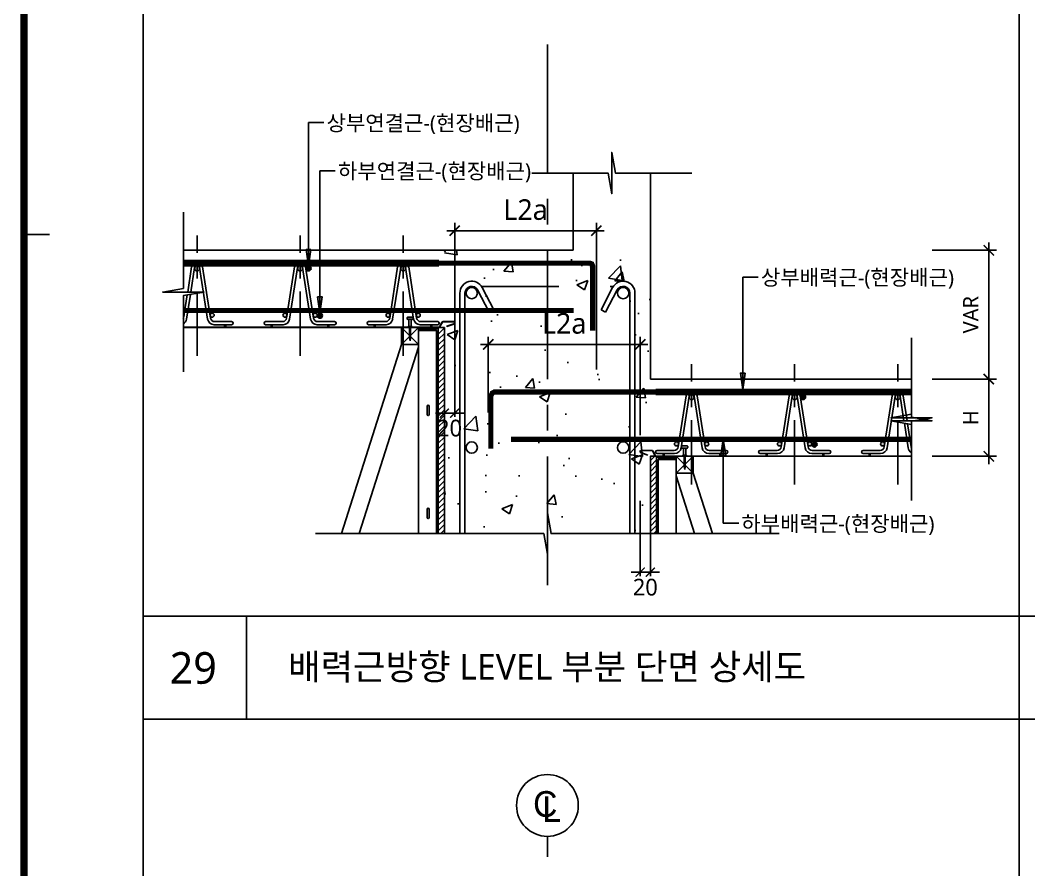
# Model space of a CAD drawing. Extents: x 10983 to 44623, y -18406 to 11294.
# Drawn here: x 28086 to 30044, y -4873 to -3223 of the extents above; entities that cross this region are included whole.
import ezdxf

# ---------------------------------------------------------------- set-up
doc = ezdxf.new("R2010")
doc.units = 0
doc.header["$LTSCALE"] = 100
doc.header["$MEASUREMENT"] = 0
doc.header["$PDMODE"] = 3
doc.header["$PDSIZE"] = 10
for name, pattern in [('CEN', [62, 60, -1, 0, -1]), ('CENTERX2', [4, 2.5, -0.5, 0.5, -0.5]), ('HID', [2.5, 1.5, -1])]:
    doc.linetypes.add(name, pattern=pattern)
doc.layers.get('0').update_dxf_attribs({"linetype": 'CONTINUOUS'})
doc.layers.get('Defpoints').update_dxf_attribs({"color": 165, "linetype": 'CONTINUOUS'})
for name, color, linetype in [('-상부연결근', 4, 'CONTINUOUS'), ('-하부배력근', 3, 'CONTINUOUS'), ('-하부연결근', 4, 'CONTINUOUS'), ('DECK-CEN', 1, 'CEN'), ('DECK-CON', 2, 'CONTINUOUS'), ('DECK-DIM', 255, 'CONTINUOUS'), ('DECK-ETC STEEL', 6, 'CONTINUOUS'), ('DECK-HATCH', 251, 'CONTINUOUS'), ('DECK-LATTICE', 7, 'CONTINUOUS'), ('DECK-MAIN BAR', 2, 'CONTINUOUS'), ('DECK-PG', 4, 'CONTINUOUS'), ('DECK-RC', 251, 'CONTINUOUS'), ('DECK-RC(ETC)', 252, 'CONTINUOUS'), ('DECK-TABLE', 7, 'CONTINUOUS'), ('DECK-TEX1', 6, 'CONTINUOUS'), ('DECK-TEXT', 7, 'CONTINUOUS'), ('DECK-TITLE TEXT', 3, 'CONTINUOUS'), ('DECK-TRANS', 3, 'CONTINUOUS'), ('E2', 7, 'CONTINUOUS'), ('form', 7, 'CONTINUOUS')]:
    doc.layers.add(name, color=color, linetype=linetype)
doc.styles.add('SY Panel', font='malgun.ttf')
doc.styles.add('VICON TEXT', font='malgun.ttf')
doc.styles.add('굴림', font='Gulim.ttf')
doc.dimstyles.new('STDECK-DIM', dxfattribs={"dimtxt": 35, "dimasz": 20, "dimexe": 15, "dimexo": 40, "dimgap": 10, "dimtad": 1, "dimdec": 0, "dimtxsty": 'SY Panel', "dimblk": 'ARCHTICK', "dimcen": 2.5, "dimdle": 15, "dimclrd": 7, "dimclre": 7, "dimclrt": 6, "dimadec": 0, "dimazin": 0, "dimtfac": 1, "dimtdec": 0, "dimtmove": 0, "dimatfit": 3, "dimldrblk": 'ARCHTICK', "dimfxl": 1, "dimarcsym": 0})
doc.dimstyles.new('STDECK-DIM 2', dxfattribs={"dimscale": 2.5, "dimtxt": 12, "dimasz": 7, "dimexe": 3, "dimexo": 3, "dimgap": 3, "dimtad": 1, "dimdec": 0, "dimlunit": 6, "dimtxsty": 'VICON TEXT', "dimblk": 'ARCHTICK', "dimcen": 2.5, "dimclrd": 7, "dimclre": 7, "dimclrt": 6, "dimadec": 0, "dimazin": 0, "dimtfac": 1, "dimtdec": 0, "dimtix": 1, "dimtmove": 0, "dimatfit": 3, "dimfxl": 1, "dimarcsym": 0})
pattern_1 = [(45, (6451.725, -5287.8665), (-5.3033009, 5.3033009), [])]

# ---------------------------------------------------------------- blocks, each defined once
blk = doc.blocks.new('_ArchTick')
at = {"color": 0, "linetype": 'ByBlock', "const_width": 0.15}
blk.add_lwpolyline([(-0.5, -0.5), (0.5, 0.5)], dxfattribs=at)
blk = doc.blocks.new('*D114')
at = {"layer": 'DECK-DIM', "color": 7, "lineweight": -2}
for p, q in [((29966.2, -3654.9), (29966.2, -3934.9)), ((29856.2, -3669.9), (29981.2, -3669.9)), ((29856.2, -3919.9), (29981.2, -3919.9))]:
    blk.add_line(p, q, dxfattribs=at)
at = {"layer": 'Defpoints', "color": 0, "ltscale": 0.5}
for p in [(29816.2, -3669.9), (29816.2, -3919.9), (29966.2, -3919.9)]:
    blk.add_point(p, dxfattribs=at)
at = {"layer": 'DECK-DIM', "color": 7, "lineweight": -2, "ltscale": 0.5, "xscale": 20, "yscale": 20, "zscale": 20}
for p, rotation in [((29966.2, -3669.9), 90), ((29966.2, -3919.9), 270)]:
    blk.add_blockref('_ArchTick', p, dxfattribs=dict(at, rotation=rotation))
at = {"layer": 'DECK-DIM', "color": 6, "ltscale": 0.5, "insert": (29931.2, -3794.9), "char_height": 30, "attachment_point": 5, "rotation": 90, "style": 'SY Panel'}
blk.add_mtext('VAR', dxfattribs=at)
blk = doc.blocks.new('*D115')
at = {"layer": 'DECK-DIM', "color": 7, "lineweight": -2}
for p, q in [((29966.2, -3904.9), (29966.2, -4084.9)), ((29856.2, -3919.9), (29981.2, -3919.9)), ((29856.2, -4069.9), (29981.2, -4069.9))]:
    blk.add_line(p, q, dxfattribs=at)
at = {"layer": 'Defpoints', "color": 0, "ltscale": 0.5}
for p in [(29816.2, -3919.9), (29816.2, -4069.9), (29966.2, -4069.9)]:
    blk.add_point(p, dxfattribs=at)
at = {"layer": 'DECK-DIM', "color": 7, "lineweight": -2, "ltscale": 0.5, "xscale": 20, "yscale": 20, "zscale": 20}
for p, rotation in [((29966.2, -3919.9), 90), ((29966.2, -4069.9), 270)]:
    blk.add_blockref('_ArchTick', p, dxfattribs=dict(at, rotation=rotation))
at = {"layer": 'DECK-DIM', "color": 6, "ltscale": 0.5, "insert": (29931.2, -3994.9), "char_height": 30, "attachment_point": 5, "rotation": 90, "style": 'SY Panel'}
blk.add_mtext('H', dxfattribs=at)
blk = doc.blocks.new('*D118')
at = {"layer": 'DECK-DIM', "color": 7, "lineweight": -2}
for p, q in [((28909.5, -3847.4), (28909.5, -3993.5)), ((28929.5, -3847.4), (28929.5, -3993.5)), ((28909.5, -3986), (28892, -3986)), ((28929.5, -3986), (28909.5, -3986)), ((28929.5, -3986), (28947, -3986))]:
    blk.add_line(p, q, dxfattribs=at)
at = {"layer": 'Defpoints', "color": 0, "ltscale": 0.5}
for p in [(28909.5, -3839.9), (28929.5, -3839.9), (28909.5, -3986)]:
    blk.add_point(p, dxfattribs=at)
at = {"layer": 'DECK-DIM', "color": 7, "lineweight": -2, "ltscale": 0.5, "xscale": 17.5, "yscale": 17.5, "zscale": 17.5}
blk.add_blockref('_ArchTick', (28909.5, -3986), dxfattribs=at)
at = {"layer": 'DECK-DIM', "color": 7, "lineweight": -2, "ltscale": 0.5, "xscale": 17.5, "yscale": 17.5, "zscale": 17.5, "rotation": 180}
blk.add_blockref('_ArchTick', (28929.5, -3986), dxfattribs=at)
at = {"layer": 'DECK-DIM', "color": 6, "ltscale": 0.5, "insert": (28919.5, -4015.3), "char_height": 32.5, "attachment_point": 5, "style": 'VICON TEXT'}
blk.add_mtext('20', dxfattribs=at)
blk = doc.blocks.new('*D119')
at = {"layer": 'DECK-DIM', "color": 7, "lineweight": -2}
for p, q in [((29289.5, -4156.2), (29289.5, -4302.4)), ((29309.5, -4156.2), (29309.5, -4302.4)), ((29289.5, -4294.9), (29272, -4294.9)), ((29289.5, -4294.9), (29309.5, -4294.9)), ((29309.5, -4294.9), (29327, -4294.9))]:
    blk.add_line(p, q, dxfattribs=at)
at = {"layer": 'Defpoints', "color": 0, "ltscale": 0.5}
for p in [(29289.5, -4148.7), (29309.5, -4148.7), (29309.5, -4294.9)]:
    blk.add_point(p, dxfattribs=at)
at = {"layer": 'DECK-DIM', "color": 7, "lineweight": -2, "ltscale": 0.5, "xscale": 17.5, "yscale": 17.5, "zscale": 17.5}
blk.add_blockref('_ArchTick', (29289.5, -4294.9), dxfattribs=at)
at = {"layer": 'DECK-DIM', "color": 7, "lineweight": -2, "ltscale": 0.5, "xscale": 17.5, "yscale": 17.5, "zscale": 17.5, "rotation": 180}
blk.add_blockref('_ArchTick', (29309.5, -4294.9), dxfattribs=at)
at = {"layer": 'DECK-DIM', "color": 6, "ltscale": 0.5, "insert": (29299.5, -4324.2), "char_height": 32.5, "attachment_point": 5, "style": 'VICON TEXT'}
blk.add_mtext('20', dxfattribs=at)
blk = doc.blocks.new('*D210')
at = {"layer": 'DECK-DIM', "color": 7, "lineweight": -2}
for p, q in [((28929.5, -3896.1), (28929.5, -3616.8)), ((29204.5, -3901.1), (29204.5, -3616.8)), ((28914.5, -3631.8), (29219.5, -3631.8))]:
    blk.add_line(p, q, dxfattribs=at)
at = {"layer": 'Defpoints', "color": 0, "ltscale": 0.5}
for p in [(29204.5, -3631.8), (28929.5, -3936.1), (29204.5, -3941.1)]:
    blk.add_point(p, dxfattribs=at)
at = {"layer": 'DECK-DIM', "color": 7, "lineweight": -2, "ltscale": 0.5, "xscale": 20, "yscale": 20, "zscale": 20, "rotation": 180}
blk.add_blockref('_ArchTick', (28929.5, -3631.8), dxfattribs=at)
at = {"layer": 'DECK-DIM', "color": 7, "lineweight": -2, "ltscale": 0.5, "xscale": 20, "yscale": 20, "zscale": 20}
blk.add_blockref('_ArchTick', (29204.5, -3631.8), dxfattribs=at)
at = {"layer": 'DECK-DIM', "color": 6, "ltscale": 0.5, "insert": (29067, -3591.1), "char_height": 40, "attachment_point": 5, "style": 'SY Panel'}
blk.add_mtext('L2a', dxfattribs=at)
blk = doc.blocks.new('*D212')
at = {"layer": 'DECK-DIM', "color": 7, "lineweight": -2}
for p, q in [((28979.5, -3852.7), (29304.5, -3852.7)), ((28994.5, -3984.9), (28994.5, -3837.7)), ((29289.5, -4028.9), (29289.5, -3837.7))]:
    blk.add_line(p, q, dxfattribs=at)
at = {"layer": 'Defpoints', "color": 0, "ltscale": 0.5}
for p in [(29289.5, -3852.7), (28994.5, -4024.9), (29289.5, -4068.9)]:
    blk.add_point(p, dxfattribs=at)
at = {"layer": 'DECK-DIM', "color": 7, "lineweight": -2, "ltscale": 0.5, "xscale": 20, "yscale": 20, "zscale": 20, "rotation": 180}
blk.add_blockref('_ArchTick', (28994.5, -3852.7), dxfattribs=at)
at = {"layer": 'DECK-DIM', "color": 7, "lineweight": -2, "ltscale": 0.5, "xscale": 20, "yscale": 20, "zscale": 20}
blk.add_blockref('_ArchTick', (29289.5, -3852.7), dxfattribs=at)
at = {"layer": 'DECK-DIM', "color": 6, "ltscale": 0.5, "insert": (29142, -3812), "char_height": 40, "attachment_point": 5, "style": 'SY Panel'}
blk.add_mtext('L2a', dxfattribs=at)
blk = doc.blocks.new('tg4')
at = {"layer": 'DECK-MAIN BAR'}
h = blk.add_hatch(color=256, dxfattribs=at)
h.dxf.hatch_style = 1
h.paths.add_polyline_path([(7710.5, 42136.7, 0.414214), (7705.5, 42131.7, 0.414214), (7710.5, 42126.7)])
h.paths.add_polyline_path([(7735.8, 42040.8, 1), (7743.8, 42040.8, 1)])
h.paths.add_polyline_path([(7710.5, 42136.7), (7710.5, 42126.7, 0.414214), (7715.5, 42131.7, 0.414214)])
edge = h.paths.add_edge_path()
edge.add_line((7683.8, 42043.8), (7683.8, 42037.7))
edge.add_arc((7681.2, 42040.7), 4, 310.4298, 409.5702)
h = blk.add_hatch(color=256, dxfattribs=at)
h.dxf.hatch_style = 1
h.paths.add_polyline_path([(7877.2, 42040.7, 1), (7885.2, 42040.7, 1)])
h.paths.add_polyline_path([(7910.5, 42136.7, 0.414214), (7905.5, 42131.7, 0.414214), (7910.5, 42126.7)])
h.paths.add_polyline_path([(7935.8, 42040.8, 1), (7943.8, 42040.8, 1)])
h.paths.add_polyline_path([(7910.5, 42136.7), (7910.5, 42126.7, 0.414214), (7915.5, 42131.7, 0.414214)])
h = blk.add_hatch(color=256, dxfattribs=at)
h.dxf.hatch_style = 1
h.paths.add_polyline_path([(8077.2, 42040.7, 1), (8085.2, 42040.7, 1)])
h.paths.add_polyline_path([(8110.5, 42136.7, 0.414214), (8105.5, 42131.7, 0.414214), (8110.5, 42126.7)])
h.paths.add_polyline_path([(8135.8, 42040.8, 1), (8143.8, 42040.8, 1)])
h.paths.add_polyline_path([(8110.5, 42136.7), (8110.5, 42126.7, 0.414214), (8115.5, 42131.7, 0.414214)])
at = {"layer": 'DECK-CEN', "linetype": 'CENTERX2', "ltscale": 0.5}
for p, q in [((7710.5, 41961.8), (7710.5, 42195.4)), ((7910.5, 41961.8), (7910.5, 42195.4)), ((8110.5, 41961.8), (8110.5, 42195.4))]:
    blk.add_line(p, q, dxfattribs=at)
at = {"layer": 'DECK-LATTICE', "ltscale": 0.5}
for p, q in [((8179.9, 42146.7), (7683.8, 42146.7)), ((8179.9, 42136.7), (7683.8, 42136.7)), ((7692.2, 42085.7), (7699.7, 42134.3)), ((7698.3, 42085.7), (7705.7, 42133.6)), ((7730.8, 42033.2), (7715.2, 42133.6)), ((7736.6, 42035), (7721.2, 42134.3)), ((7884.3, 42035), (7899.7, 42134.3)), ((7890.1, 42033.2), (7905.7, 42133.6)), ((7930.8, 42033.2), (7915.2, 42133.6)), ((7936.6, 42035), (7921.2, 42134.3)), ((8084.3, 42035), (8099.7, 42134.3)), ((8090.1, 42033.2), (8105.7, 42133.6)), ((8130.8, 42033.2), (8115.2, 42133.6)), ((8136.6, 42035), (8121.2, 42134.3)), ((7684.3, 42035), (7691.3, 42080)), ((7690.1, 42033.2), (7697.6, 42081.1)), ((7777.5, 42022.2), (7743.7, 42022.2)), ((7777.5, 42028.2), (7744.5, 42028.2)), ((7843.5, 42028.2), (7876.4, 42028.2)), ((7843.5, 42022.2), (7877.3, 42022.2)), ((7977.5, 42022.2), (7943.7, 42022.2)), ((7977.5, 42028.2), (7944.5, 42028.2)), ((8043.5, 42028.2), (8076.4, 42028.2)), ((8043.5, 42022.2), (8077.3, 42022.2)), ((8177.5, 42022.2), (8143.7, 42022.2)), ((8177.5, 42028.2), (8144.5, 42028.2))]:
    blk.add_line(p, q, dxfattribs=at)
for centre, radius, start, end in [((7702.7, 42133.7), 3.01, 349.5852, 169.9415), ((7718.2, 42133.7), 3.01, 10.0585, 190.4148), ((7902.7, 42133.7), 3.01, 349.5852, 169.9415), ((7918.2, 42133.7), 3.01, 10.0585, 190.4148), ((8102.7, 42133.7), 3.01, 349.5852, 169.9415), ((8118.2, 42133.7), 3.01, 10.0585, 190.4148), ((7676.4, 42036.2), 8, 336.4782, 351.1777), ((7677.3, 42035.2), 13, 299.8906, 351.1777), ((7743.7, 42035.2), 13, 188.8223, 270), ((7744.5, 42036.2), 8, 188.8223, 270), ((7777.5, 42025.2), 3, 270, 90), ((7843.5, 42025.2), 3, 90, 270), ((7876.4, 42036.2), 8, 270, 351.1777), ((7877.3, 42035.2), 13, 270, 351.1777), ((7943.7, 42035.2), 13, 188.8223, 270), ((7944.5, 42036.2), 8, 188.8223, 270), ((7977.5, 42025.2), 3, 270, 90), ((8043.5, 42025.2), 3, 90, 270), ((8076.4, 42036.2), 8, 270, 351.1777), ((8077.3, 42035.2), 13, 270, 351.1777), ((8143.7, 42035.2), 13, 188.8223, 270), ((8144.5, 42036.2), 8, 188.8223, 270), ((8177.5, 42025.2), 3, 270, 90)]:
    blk.add_arc(centre, radius, start, end, dxfattribs=at)
at = {"layer": 'DECK-MAIN BAR', "ltscale": 0.5}
for centre, radius in [((7710.5, 42131.7), 5), ((7910.5, 42131.7), 5), ((8110.5, 42131.7), 5), ((7739.8, 42040.8), 4), ((7881.2, 42040.7), 4), ((7939.8, 42040.8), 4), ((8081.2, 42040.7), 4), ((8139.8, 42040.8), 4)]:
    blk.add_circle(centre, radius, dxfattribs=at)
blk.add_arc((7681.2, 42040.7), 4, 310.4298, 49.5702, dxfattribs=at)
at = {"layer": 'DECK-PG', "ltscale": 0.5}
for p, q in [((7764.7, 42017.2), (7683.8, 42017.2)), ((7765, 42016.7), (7683.8, 42016.7)), ((7855, 42016.7), (7766, 42016.7)), ((7854.7, 42017.2), (7766.2, 42017.2)), ((7965, 42016.7), (7856, 42016.7)), ((7964.7, 42017.2), (7856.2, 42017.2)), ((8055, 42016.7), (7966, 42016.7)), ((8054.7, 42017.2), (7966.2, 42017.2)), ((8165, 42016.7), (8056, 42016.7)), ((8164.7, 42017.2), (8056.2, 42017.2))]:
    blk.add_line(p, q, dxfattribs=at)
at = {"layer": 'DECK-PG'}
for p, q in [((7764, 42021.2), (7764, 42018.7)), ((7764.5, 42018.7), (7764.5, 42021.2)), ((7765, 42021.2), (7765, 42017.5)), ((7765, 42018.7), (7765, 42020.7)), ((7765.5, 42021.2), (7765.5, 42017.2)), ((7766, 42017.5), (7766, 42021.2)), ((7854, 42021.2), (7854, 42018.7)), ((7854.5, 42018.7), (7854.5, 42021.2)), ((7855, 42021.2), (7855, 42017.5)), ((7855, 42018.7), (7855, 42020.7)), ((7855.5, 42021.2), (7855.5, 42017.2)), ((7856, 42017.5), (7856, 42021.2)), ((7964, 42021.2), (7964, 42018.7)), ((7964.5, 42018.7), (7964.5, 42021.2)), ((7965, 42021.2), (7965, 42017.5)), ((7965, 42018.7), (7965, 42020.7)), ((7965.5, 42021.2), (7965.5, 42017.2)), ((7966, 42017.5), (7966, 42021.2)), ((8054, 42021.2), (8054, 42018.7)), ((8054.5, 42018.7), (8054.5, 42021.2)), ((8055, 42021.2), (8055, 42017.5)), ((8055, 42018.7), (8055, 42020.7)), ((8055.5, 42021.2), (8055.5, 42017.2)), ((8056, 42017.5), (8056, 42021.2)), ((8164, 42021.2), (8164, 42018.7)), ((8164.5, 42018.7), (8164.5, 42021.2)), ((8165, 42021.2), (8165, 42017.5)), ((8165, 42018.7), (8165, 42020.7)), ((8165.5, 42021.2), (8165.5, 42017.2)), ((8166, 42017.5), (8166, 42021.2)), ((8166, 42016.7), (8179.9, 42016.7)), ((8166.2, 42017.2), (8179.9, 42017.2)), ((8180.8, 42017.8), (8186.1, 42027.5)), ((8181.3, 42017.5), (8186.6, 42027.2)), ((8187.4, 42028.2), (8208.1, 42028.2)), ((8187.4, 42027.7), (8208.1, 42027.7)), ((8208.7, 42023.9), (8195.4, 42019.1)), ((8208.6, 42023.9), (8195.4, 42019.1)), ((8195.4, 42019.1), (8195.5, 42018.6)), ((8208.9, 42023.5), (8195.5, 42018.6))]:
    blk.add_line(p, q, dxfattribs=at)
for centre, radius, start, end in [((7765, 42021.2), 1, 0, 180), ((7765, 42021.2), 1, 0, 180), ((7764.5, 42018.7), 0.5, 180, 0), ((7765, 42021.2), 0.5, 0, 180), ((7764.7, 42017.5), 0.25, 270, 0), ((7765, 42017.2), 0.5, 270, 0), ((7766, 42017.2), 0.5, 180, 270), ((7766.2, 42017.5), 0.25, 180, 270), ((7855, 42021.2), 1, 0, 180), ((7855, 42021.2), 1, 0, 180), ((7854.5, 42018.7), 0.5, 180, 0), ((7855, 42021.2), 0.5, 0, 180), ((7854.7, 42017.5), 0.25, 270, 0), ((7855, 42017.2), 0.5, 270, 0), ((7856, 42017.2), 0.5, 180, 270), ((7856.2, 42017.5), 0.25, 180, 270), ((7965, 42021.2), 1, 0, 180), ((7965, 42021.2), 1, 0, 180), ((7964.5, 42018.7), 0.5, 180, 0), ((7965, 42021.2), 0.5, 0, 180), ((7964.7, 42017.5), 0.25, 270, 0), ((7965, 42017.2), 0.5, 270, 0), ((7966, 42017.2), 0.5, 180, 270), ((7966.2, 42017.5), 0.25, 180, 270), ((8055, 42021.2), 1, 0, 180), ((8055, 42021.2), 1, 0, 180), ((8054.5, 42018.7), 0.5, 180, 0), ((8055, 42021.2), 0.5, 0, 180), ((8054.7, 42017.5), 0.25, 270, 0), ((8055, 42017.2), 0.5, 270, 0), ((8056, 42017.2), 0.5, 180, 270), ((8056.2, 42017.5), 0.25, 180, 270), ((8165, 42021.2), 1, 0, 180), ((8165, 42021.2), 1, 0, 180), ((8164.5, 42018.7), 0.5, 180, 0), ((8165, 42021.2), 0.5, 0, 180), ((8164.7, 42017.5), 0.25, 270, 0), ((8165, 42017.2), 0.5, 270, 0), ((8166, 42017.2), 0.5, 180, 270), ((8166.2, 42017.5), 0.25, 180, 270), ((8179.9, 42018.3), 1.05, 270, 331.3895), ((8179.9, 42018.3), 1.55, 270, 331.3895), ((8187.4, 42026.8), 1.46, 90, 151.3895), ((8187.4, 42026.8), 0.955, 90, 151.3895), ((8208.1, 42025.8), 2.46, 290, 90), ((8208.1, 42025.8), 1.96, 290, 90)]:
    blk.add_arc(centre, radius, start, end, dxfattribs=at)

msp = doc.modelspace()

# ---------------------------------------------------------------- hatches: boundary and pattern name
at = {"layer": '-상부연결근', "linetype": 'ByBlock'}
h = msp.add_hatch(color=0, dxfattribs=at)
h.paths.add_polyline_path([(28650.3, -3668.4), (28645.6, -3668.4), (28645.6, -3699.9)])
h.paths.add_polyline_path([(28645.6, -3668.4), (28640.9, -3668.4), (28645.6, -3699.9)])
at = {"layer": '-상부연결근'}
h = msp.add_hatch(color=256, dxfattribs=at)
h.dxf.hatch_style = 1
h.paths.add_polyline_path([(28650.6, -3704.9, 1), (28640.6, -3704.9, 1)])
h = msp.add_hatch(color=256, dxfattribs=at)
h.dxf.hatch_style = 1
h.paths.add_polyline_path([(29610.6, -3954.9, 1), (29600.6, -3954.9, 1)])
at = {"layer": '-하부배력근', "linetype": 'ByBlock'}
h = msp.add_hatch(color=0, dxfattribs=at)
h.paths.add_polyline_path([(29446.1, -4068.3), (29450.8, -4068.3), (29450.8, -4036.9)])
h.paths.add_polyline_path([(29450.8, -4068.3), (29455.5, -4068.3), (29450.8, -4036.9)])
at = {"layer": '-하부연결근', "linetype": 'ByBlock'}
h = msp.add_hatch(color=0, dxfattribs=at)
h.paths.add_polyline_path([(28667.8, -3791.8), (28667.8, -3760.4), (28663.1, -3760.4)])
h.paths.add_polyline_path([(28667.8, -3791.8), (28672.5, -3760.4), (28667.8, -3760.4)])
at = {"layer": '-하부연결근'}
h = msp.add_hatch(color=256, dxfattribs=at)
h.dxf.hatch_style = 1
h.paths.add_polyline_path([(28672.8, -3796.8, 1), (28662.8, -3796.8, 1)])
h = msp.add_hatch(color=256, dxfattribs=at)
h.dxf.hatch_style = 1
h.paths.add_polyline_path([(29632.8, -4046.9, 1), (29622.8, -4046.9, 1)])
at = {"linetype": 'ByBlock'}
h = msp.add_hatch(color=256, dxfattribs=at)
h.paths.add_polyline_path([(29493.5, -3908.4), (29488.8, -3908.4), (29488.8, -3939.9)])
h.paths.add_polyline_path([(29488.8, -3908.4), (29484.1, -3908.4), (29488.8, -3939.9)])
at = {"layer": 'DECK-HATCH'}
h = msp.add_hatch(dxfattribs=at)
h.set_pattern_fill('AR-CONC', color=256, scale=30, style=0)
h.set_pattern_definition([(50, (6451.72, -5287.87), (215.178, -18.8256), [22.5, -247.5]), (355, (6451.72, -5287.87), (-41.6254, 225.6576), [18, -198]), (100.4514, (6469.66, -5289.44), (173.5527, 206.832), [19.122, -210.3426]), (46.1842, (6451.72, -5227.87), (320.1724, -49.6558), [33.75, -371.25]), (96.6356, (6478.4, -5232), (280.3986, 292.2356), [28.683, -315.514]), (351.1842, (6451.72, -5227.87), (280.3986, 292.2356), [27, -297]), (21, (6481.72, -5242.87), (179.0721, -120.7857), [22.5, -247.5]), (326, (6481.72, -5242.87), (72.9946, 217.545), [18, -198]), (71.4514, (6496.65, -5252.93), (252.0667, 96.7593), [19.122, -210.3426]), (37.5, (6451.725, -5287.87), (3.64796, 99.86816), [0, -195.6, 0, -201, 0, -198.75]), (7.5, (6451.72, -5287.87), (78.92086, 118.3235), [0, -114.6, 0, -191.1, 0, -75.75]), (327.5, (6384.825, -5287.87), (160.14673, -6.76646), [0, -75, 0, -234, 0, -310.5]), (317.5, (6354.82, -5287.87), (174.95585, 30.0315), [0, -97.5, 0, -155.4, 0, -220.5])])
h.paths.add_polyline_path([(29109.5, -3669.9), (28909.5, -3669.9), (28909.5, -4220), (29102.4, -4220), (29109.5, -4260), (29109.5, -4180)])
h.paths.add_polyline_path([(29309.5, -3669.9), (29109.5, -3669.9), (29109.5, -4180), (29116.5, -4220), (29309.5, -4220)])
at = {"layer": 'DECK-HATCH', "linetype": 'ByBlock'}
h = msp.add_hatch(dxfattribs=at)
h.set_pattern_fill('ANSI31', color=256, scale=60, style=0)
h.set_pattern_definition(pattern_1)
h.paths.add_polyline_path([(28909.5, -3819.9), (28897.5, -3819.9), (28897.5, -4220), (28909.5, -4220)])
h.paths.add_polyline_path([(28890.2, -3938.5), (28948.8, -3938.5), (28948.8, -3983.5), (28890.2, -3983.5)], flags=9)
h = msp.add_hatch(dxfattribs=at)
h.set_pattern_fill('ANSI31', color=256, scale=60, style=0)
h.set_pattern_definition(pattern_1)
h.paths.add_polyline_path([(29321.5, -4069.9), (29309.5, -4069.9), (29309.5, -4220), (29321.5, -4220)])
at = {"layer": 'DECK-TRANS'}
h = msp.add_hatch(color=256, dxfattribs=at)
h.dxf.hatch_style = 1
h.paths.add_polyline_path([(28402.8, -3689.9), (28402.8, -3699.9), (29186.9, -3699.9, -0.414214), (29191.9, -3704.9), (29191.9, -3804.9), (29201.9, -3804.9), (29201.9, -3704.9, 0.414214), (29186.9, -3689.9)])
h.paths.add_polyline_path([(29816.2, -3949.9), (29816.2, -3939.9), (29009.5, -3939.9, 0.414214), (28994.5, -3954.9), (28994.5, -4054.9), (29004.5, -4054.9), (29004.5, -3954.9, -0.414214), (29009.5, -3949.9)])

# ---------------------------------------------------------------- linework, layer by layer
at = {"layer": '-상부연결근', "color": 0, "linetype": 'ByBlock'}
for p, q in [((28645.6, -3421.9), (28675.6, -3421.9)), ((28645.6, -3699.9), (28645.6, -3421.9))]:
    msp.add_line(p, q, dxfattribs=at)
msp.add_lwpolyline([(28650.3, -3668.4), (28640.9, -3668.4), (28645.6, -3699.9), (28650.3, -3668.4)], dxfattribs=at)
at = {"layer": '-상부연결근'}
for centre in [(28645.6, -3704.9), (29605.6, -3954.9)]:
    msp.add_circle(centre, 5, dxfattribs=at)
at = {"layer": '-하부배력근', "color": 0, "linetype": 'ByBlock'}
for p, q in [((29450.8, -4036.9), (29450.8, -4200)), ((29450.8, -4200), (29480.8, -4200))]:
    msp.add_line(p, q, dxfattribs=at)
at = {"layer": '-하부배력근', "ltscale": 0.5, "const_width": 10}
for points in [[(28402.8, -3786.9), (29160.2, -3786.9)], [(29038.6, -4036.9), (29816.2, -4036.9)]]:
    msp.add_lwpolyline(points, dxfattribs=at)
at = {"layer": '-하부배력근', "color": 0, "linetype": 'ByBlock'}
msp.add_lwpolyline([(29446.1, -4068.3), (29455.5, -4068.3), (29450.8, -4036.9), (29446.1, -4068.3)], dxfattribs=at)
at = {"layer": '-하부연결근', "color": 0, "linetype": 'ByBlock'}
for p, q in [((28667.8, -3515.3), (28697.8, -3515.3)), ((28667.8, -3791.8), (28667.8, -3515.3))]:
    msp.add_line(p, q, dxfattribs=at)
msp.add_lwpolyline([(28663.1, -3760.4), (28672.5, -3760.4), (28667.8, -3791.8), (28663.1, -3760.4)], dxfattribs=at)
at = {"layer": '-하부연결근'}
for centre in [(28667.8, -3796.8), (29627.8, -4046.9)]:
    msp.add_circle(centre, 5, dxfattribs=at)
at = {"linetype": 'ByBlock'}
for p, q in [((29488.8, -3939.9), (29488.8, -3721.8)), ((29488.8, -3721.8), (29518.8, -3721.8))]:
    msp.add_line(p, q, dxfattribs=at)
msp.add_lwpolyline([(29493.5, -3908.4), (29484.1, -3908.4), (29488.8, -3939.9), (29493.5, -3908.4)], dxfattribs=at)
at = {"layer": 'DECK-CEN', "linetype": 'CENTERX2'}
msp.add_line((29109.5, -4320), (29109.5, -3248), dxfattribs=at)
at = {"layer": 'DECK-CON'}
for p, q in [((29159.5, -3669.9), (29159.5, -3519.9)), ((29309.5, -3919.9), (29309.5, -3519.9)), ((29159.5, -3669.9), (28402.8, -3669.9)), ((29309.5, -3919.9), (29816.2, -3919.9))]:
    msp.add_line(p, q, dxfattribs=at)
for points in [[(29079.5, -3519.9), (29227.4, -3519.9), (29234.5, -3559.9), (29234.5, -3479.9), (29241.5, -3519.9), (29389.5, -3519.9)], [(28402.8, -3595.9), (28402.8, -3743.8), (28362.8, -3750.9), (28442.8, -3750.9), (28402.8, -3757.9), (28402.8, -3905.9)], [(28402.8, -3595.9), (28402.8, -3743.8), (28362.8, -3750.9), (28442.8, -3750.9), (28402.8, -3757.9), (28402.8, -3905.9)], [(29816.2, -3839.9), (29816.2, -3987.8), (29776.2, -3994.9), (29856.2, -3994.9), (29816.2, -4001.9), (29816.2, -4149.9)], [(29816.2, -3845.9), (29816.2, -3993.8), (29856.2, -4000.9), (29776.2, -4000.9), (29816.2, -4007.9), (29816.2, -4155.9)], [(28659.5, -4220), (29102.4, -4220), (29109.5, -4260), (29109.5, -4180), (29116.5, -4220), (29559.5, -4220)]]:
    msp.add_lwpolyline(points, dxfattribs=at)
for points in [[(28897.5, -3819.9), (28909.5, -3819.9), (28909.5, -4220), (28897.5, -4220)], [(29321.5, -4069.9), (29309.5, -4069.9), (29309.5, -4220), (29321.5, -4220)]]:
    msp.add_lwpolyline(points, close=True, dxfattribs=at)
at = {"layer": 'DECK-ETC STEEL'}
for points in [[(28894.5, -3819.9), (28897.5, -3819.9), (28897.5, -4220), (28894.5, -4220), (28894.5, -3825.9), (28859.5, -3825.9), (28859.5, -3822.9), (28894.5, -3822.9), (28894.5, -3819.9), (28897.5, -3819.9)], [(29324.5, -4069.9), (29321.5, -4069.9), (29321.5, -4220), (29324.5, -4220), (29324.5, -4075.9), (29359.5, -4075.9), (29359.5, -4072.9), (29324.5, -4072.9), (29324.5, -4069.9), (29321.5, -4069.9)]]:
    msp.add_lwpolyline(points, dxfattribs=at)
at = {"layer": 'DECK-RC'}
for p, q in [((28939.5, -4220), (28939.5, -3752.9)), ((28949.5, -4220), (28949.5, -3752.9)), ((28974, -3746.8), (28996.5, -3789.8)), ((28982.9, -3742.2), (29005.3, -3785.2)), ((29236.1, -3742.2), (29213.6, -3785.2)), ((29245, -3746.8), (29222.5, -3789.8)), ((29269.5, -4220), (29269.5, -3752.9)), ((29279.5, -4220), (29279.5, -3752.9)), ((28996.5, -3789.8), (29005.3, -3785.2)), ((29222.5, -3789.8), (29213.6, -3785.2))]:
    msp.add_line(p, q, dxfattribs=at)
at = {"layer": 'DECK-RC', "linetype": 'HID'}
msp.add_line((28981.4, -3739.9), (29237.5, -3739.9), dxfattribs=at)
at = {"layer": 'DECK-RC'}
for centre in [(28962.5, -3752.9), (29256.5, -3752.9), (28962.5, -4052.9), (29256.5, -4052.9)]:
    msp.add_circle(centre, 11, dxfattribs=at)
for centre, radius, start, end in [((28962.5, -3752.9), 23, 27.5898, 180), ((29256.5, -3752.9), 23, 0, 152.4102), ((28962.5, -3752.9), 13, 27.5824, 180), ((29256.5, -3752.9), 13, 0, 152.4176)]:
    msp.add_arc(centre, radius, start, end, dxfattribs=at)
at = {"layer": 'DECK-RC(ETC)'}
for p, q in [((28837, -3800.9), (28837, -3802.9)), ((28838, -3799.9), (28848, -3799.9)), ((28838, -3803.9), (28848, -3803.9)), ((28839.6, -3817.9), (28840.1, -3817.9)), ((28840.1, -3817.9), (28845.9, -3817.9)), ((28840.7, -3806.2), (28840.7, -3816.6)), ((28842, -3817.9), (28844, -3817.9)), ((28845.3, -3806.2), (28845.3, -3816.6)), ((28845.9, -3817.9), (28846.4, -3817.9)), ((28849, -3800.9), (28849, -3802.9)), ((28859.5, -3852.9), (28826.5, -3819.9)), ((28826.5, -3852.9), (28859.5, -3819.9)), ((28839, -3818.5), (28839, -3819.3)), ((28839.6, -3819.9), (28846.4, -3819.9)), ((28842, -3819.9), (28842, -3840.4)), ((28844, -3819.9), (28844, -3840.4)), ((28847, -3818.5), (28847, -3819.3)), ((28859.5, -4220), (28859.5, -3825.9)), ((28826.5, -3852.9), (28709.5, -4220)), ((28842, -3840.4), (28843, -3845.4)), ((28843, -3845.4), (28844, -3840.4)), ((28859.5, -3858), (28744.1, -4220)), ((28876, -3972.9), (28876, -3988.9)), ((28880, -3972.9), (28880, -3988.9)), ((29370, -4050.9), (29370, -4052.9)), ((29381, -4049.9), (29371, -4049.9)), ((29382, -4050.9), (29382, -4052.9)), ((29359.5, -4102.9), (29392.5, -4069.9)), ((29392.5, -4102.9), (29359.5, -4069.9)), ((29381, -4053.9), (29371, -4053.9)), ((29372, -4068.5), (29372, -4069.3)), ((29373.1, -4067.9), (29372.6, -4067.9)), ((29379.4, -4069.9), (29372.6, -4069.9)), ((29378.9, -4067.9), (29373.1, -4067.9)), ((29373.7, -4056.2), (29373.7, -4066.6)), ((29377, -4067.9), (29375, -4067.9)), ((29375, -4069.9), (29375, -4090.4)), ((29377, -4069.9), (29377, -4090.4)), ((29378.3, -4056.2), (29378.3, -4066.6)), ((29379.4, -4067.9), (29378.9, -4067.9)), ((29380, -4068.5), (29380, -4069.3)), ((29359.5, -4220), (29359.5, -4075.9)), ((29376, -4095.4), (29375, -4090.4)), ((29377, -4090.4), (29376, -4095.4)), ((29359.5, -4108), (29395.2, -4220)), ((29392.5, -4102.9), (29429.8, -4220)), ((28876, -4172.9), (28876, -4188.9)), ((28880, -4172.9), (28880, -4188.9))]:
    msp.add_line(p, q, dxfattribs=at)
for points in [[(28826.5, -3819.9), (28859.5, -3819.9), (28859.5, -3852.9), (28826.5, -3852.9), (28826.5, -3819.9)], [(29392.5, -4069.9), (29359.5, -4069.9), (29359.5, -4102.9), (29392.5, -4102.9), (29392.5, -4069.9)]]:
    msp.add_lwpolyline(points, dxfattribs=at)
for centre, radius, start, end in [((28838, -3800.9), 1, 90, 180), ((28838, -3802.9), 1, 180, 270), ((28837.9, -3806.6), 2.75, 7.7709, 89.4479), ((28839.6, -3818.5), 0.6, 90, 180), ((28839.3, -3816.5), 1.39, 281.7725, 355.1369), ((28848, -3806.6), 2.75, 90.5521, 172.2291), ((28846.7, -3816.5), 1.39, 184.8631, 258.2275), ((28846.4, -3818.5), 0.6, 0, 90), ((28848, -3800.9), 1, 0, 90), ((28848, -3802.9), 1, 270, 0), ((28839.6, -3819.3), 0.6, 180, 270), ((28846.4, -3819.3), 0.6, 270, 0), ((28878, -3972.9), 2, 0, 180), ((28878, -3972.9), 2, 0, 180), ((28878, -3988.9), 2, 180, 0), ((29371, -4050.9), 1, 90, 180), ((29381, -4050.9), 1, 0, 90), ((29371, -4052.9), 1, 180, 270), ((29370.9, -4056.6), 2.75, 7.7709, 89.4479), ((29372.6, -4068.5), 0.6, 90, 180), ((29372.6, -4069.3), 0.6, 180, 270), ((29372.3, -4066.5), 1.39, 281.7725, 355.1369), ((29381, -4056.6), 2.75, 90.5521, 172.2291), ((29379.7, -4066.5), 1.39, 184.8631, 258.2275), ((29379.4, -4068.5), 0.6, 0, 90), ((29379.4, -4069.3), 0.6, 270, 0), ((29381, -4052.9), 1, 270, 0), ((28878, -4172.9), 2, 0, 180), ((28878, -4172.9), 2, 0, 180), ((28878, -4188.9), 2, 180, 0)]:
    msp.add_arc(centre, radius, start, end, dxfattribs=at)
at = {"layer": 'DECK-TABLE', "ltscale": 0.5}
for p, q in [((30025.1, -1280.1), (30025.1, -6230.1)), ((35125.1, -4380.1), (28325.1, -4380.1)), ((28525.1, -4380.1), (28525.1, -4580.1)), ((35125.1, -4580.1), (28325.1, -4580.1))]:
    msp.add_line(p, q, dxfattribs=at)
msp.add_lwpolyline([(28325.1, -1280.1), (35125.1, -1280.1), (35125.1, -6230.1), (28325.1, -6230.1)], close=True, dxfattribs=at)
at = {"layer": 'DECK-TRANS', "ltscale": 0.5, "const_width": 10}
for points in [[(28402.8, -3694.9), (29192.2, -3694.9), (29195.6, -3696.2), (29197.2, -3699.9), (29197.2, -3825.9)], [(29816.2, -3944.9), (29006.6, -3944.9), (29002.5, -3947), (28999.6, -3952.9), (28999.5, -4054.9)]]:
    msp.add_lwpolyline(points, dxfattribs=at)
at = {"layer": 'E2', "linetype": 'ByBlock'}
msp.add_line((29109.5, -4848), (29109.5, -4808), dxfattribs=at)
msp.add_circle((29109.5, -4748), 60, dxfattribs=at)
at = {"layer": 'form', "color": 30}
msp.add_line((28093.2, -3639.3), (28143.2, -3639.3), dxfattribs=at)
at = {"layer": 'form', "color": 30, "const_width": 14.2}
msp.add_lwpolyline([(28093.2, -980.1), (28093.2, -6298.4), (36046.8, -6298.4), (36046.8, -980.1)], close=True, dxfattribs=at)

# ---------------------------------------------------------------- block references
at = {"layer": 'DECK-LATTICE'}
msp.add_blockref('tg4', (20719, -45836.6), dxfattribs=at)
at = {"layer": 'DECK-LATTICE', "xscale": -1}
msp.add_blockref('tg4', (37499.9, -46086.6), dxfattribs=at)

# ---------------------------------------------------------------- texts
at = {"layer": '-상부연결근', "color": 0, "style": 'VICON TEXT'}
msp.add_text('상부연결근-(현장배근)', height=30, dxfattribs=at).set_placement((28680.7, -3437.7))
at = {"layer": '-하부배력근', "color": 0, "style": 'VICON TEXT'}
msp.add_text('하부배력근-(현장배근)', height=30, dxfattribs=at).set_placement((29485.9, -4215.8))
at = {"layer": '-하부연결근', "color": 0, "style": 'VICON TEXT'}
msp.add_text('하부연결근-(현장배근)', height=30, dxfattribs=at).set_placement((28702.9, -3531.1))
at = {"layer": 'DECK-TEX1', "color": 6, "linetype": 'ByBlock', "style": '굴림'}
for s, p in [('C', (29081.7, -4770.1)), ('L', (29099.7, -4780.1))]:
    msp.add_text(s, height=50, dxfattribs=at).set_placement(p)
at = {"layer": 'DECK-TEXT', "style": 'VICON TEXT'}
msp.add_text('상부배력근-(현장배근)', height=30, dxfattribs=at).set_placement((29523.9, -3737.6))
at = {"layer": 'DECK-TITLE TEXT', "color": 3, "style": 'VICON TEXT'}
for s, height, p in [('29', 61.43, (28376.3, -4511.6)), ('배력근방향 LEVEL 부분 단면 상세도', 50.257, (28606.1, -4503.8))]:
    msp.add_text(s, height=height, dxfattribs=at).set_placement(p)

# ---------------------------------------------------------------- dimensions: what is measured, and where the dimension line sits
at = {"layer": 'DECK-DIM'}
for base, p1, p2, picture, middle in [((29204.5, -3631.8), (28929.5, -3936.1), (29204.5, -3941.1), '*D210', (29067, -3591.1)), ((29289.5, -3852.7), (28994.5, -4024.9), (29289.5, -4068.9), '*D212', (29142, -3812))]:
    dim = msp.add_linear_dim(base=base, p1=p1, p2=p2, text='L2a', dimstyle='STDECK-DIM', override={"dimtxt": 40, "dimgap": 20}, dxfattribs=at)
    dim.commit()
    dim.dimension.update_dxf_attribs({"geometry": picture, "text_midpoint": middle})
for base, p1, p2, text, picture, middle in [((29966.2, -3919.9), (29816.2, -3669.9), (29816.2, -3919.9), 'VAR', '*D114', (29931.2, -3794.9)), ((29966.2, -4069.9), (29816.2, -3919.9), (29816.2, -4069.9), 'H', '*D115', (29931.2, -3994.9))]:
    dim = msp.add_linear_dim(base=base, p1=p1, p2=p2, angle=90, text=text, dimstyle='STDECK-DIM', override={"dimtxt": 30, "dimgap": 20}, dxfattribs=at)
    dim.commit()
    dim.dimension.update_dxf_attribs({"geometry": picture, "text_midpoint": middle})
dim = msp.add_linear_dim(base=(28909.5, -3986), p1=(28929.5, -3839.9), p2=(28909.5, -3839.9), angle=180, dimstyle='STDECK-DIM 2', override={"dimtxt": 13, "dimgap": 5, "dimtad": 2, "dimtoh": 0}, dxfattribs=at)
dim.commit()
dim.dimension.update_dxf_attribs({"geometry": '*D118', "text_midpoint": (28919.5, -4015.3)})
dim = msp.add_linear_dim(base=(29309.5, -4294.9), p1=(29289.5, -4148.7), p2=(29309.5, -4148.7), dimstyle='STDECK-DIM 2', override={"dimtxt": 13, "dimgap": 5, "dimtad": 2, "dimtoh": 0}, dxfattribs=at)
dim.commit()
dim.dimension.update_dxf_attribs({"geometry": '*D119', "text_midpoint": (29299.5, -4324.2)})

doc.saveas('drawing.dxf')
